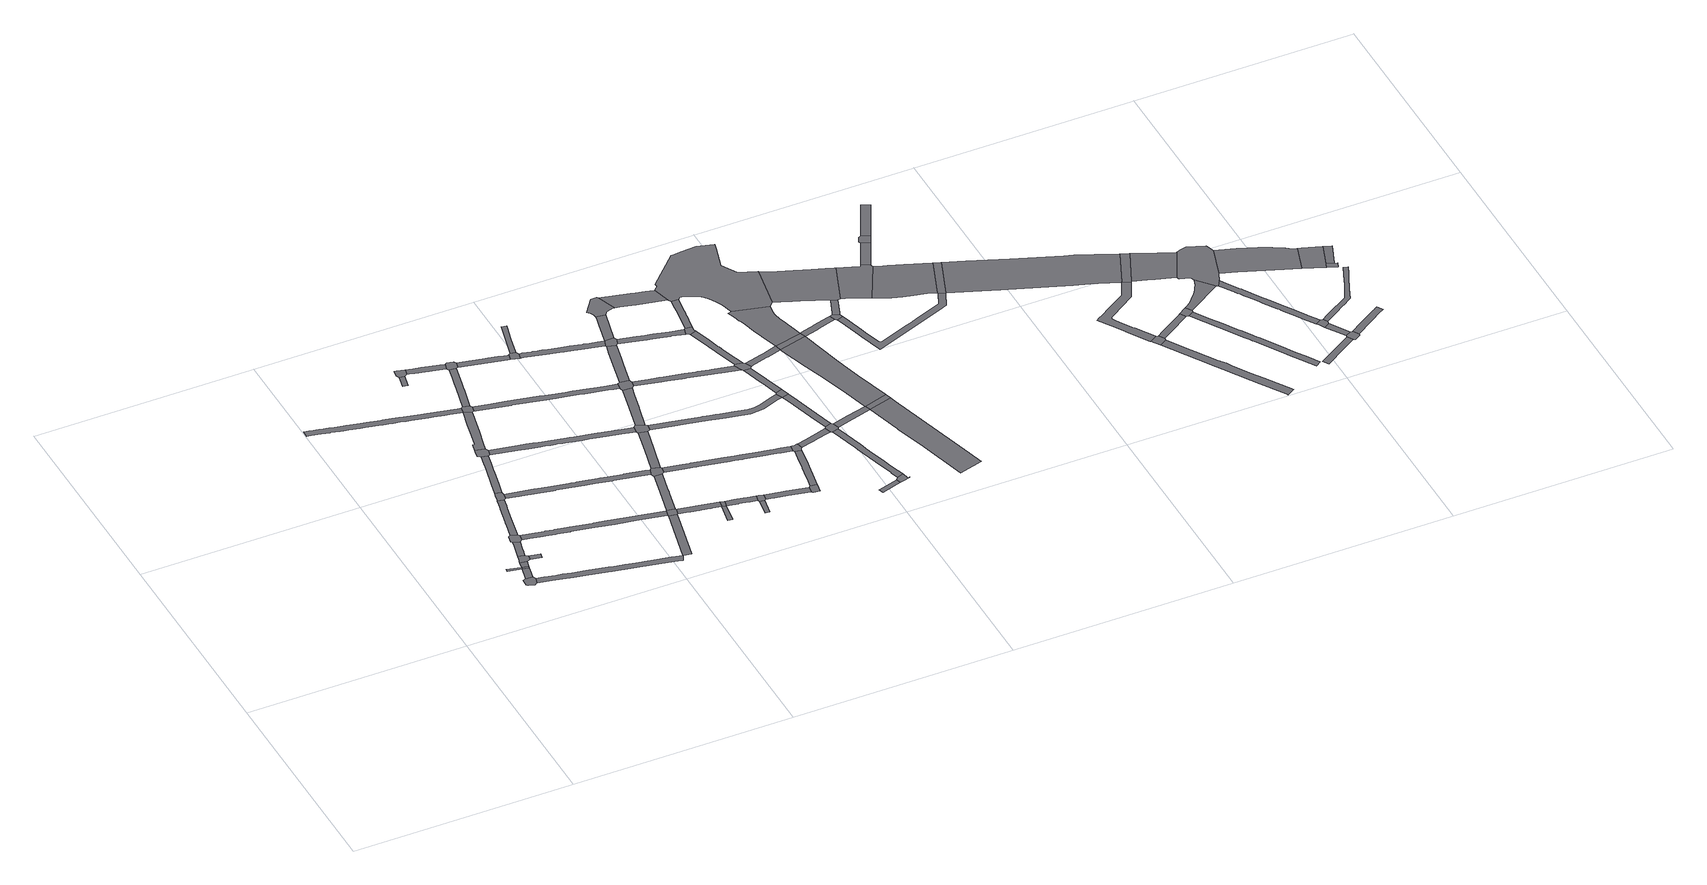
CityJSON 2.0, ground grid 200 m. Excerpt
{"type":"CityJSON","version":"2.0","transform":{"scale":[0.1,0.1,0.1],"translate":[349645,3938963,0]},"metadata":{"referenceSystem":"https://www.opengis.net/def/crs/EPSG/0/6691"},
"CityObjects":{
"road1":{"type":"Road","geometry":[{"type":"MultiSurface","lod":"1","boundaries":[[[0,1,2,3,4,5,6,7,8]]]}]},
"road2":{"type":"Road","geometry":[{"type":"MultiSurface","lod":"1","boundaries":[[[9,10,11,12]]]}]},
"road3":{"type":"Road","attributes":{"RoadStructureAttribute.sectionType":"1"},"geometry":[{"type":"MultiSurface","lod":"1","boundaries":[[[7,13,14,15,12,16,8]]]}]},
"road4":{"type":"Road","geometry":[{"type":"MultiSurface","lod":"1","boundaries":[[[12,15,17,9]]]}]},
"road5":{"type":"Road","attributes":{"RoadStructureAttribute.sectionType":"1"},"geometry":[{"type":"MultiSurface","lod":"1","boundaries":[[[17,18,19,9]]]}]},
"road6":{"type":"Road","geometry":[{"type":"MultiSurface","lod":"1","boundaries":[[[20,21,22,23,24,19,18,25,26]]]}]},
"road7":{"type":"Road","attributes":{"RoadStructureAttribute.sectionType":"1"},"geometry":[{"type":"MultiSurface","lod":"1","boundaries":[[[27,28,21,20,29,30,31]]]}]},
"road8":{"type":"Road","geometry":[{"type":"MultiSurface","lod":"1","boundaries":[[[25,32,33,34,26]]]}]},
"road9":{"type":"Road","geometry":[{"type":"MultiSurface","lod":"1","boundaries":[[[35,36,37,38,39,40,41,27,31]]]}]},
"road10":{"type":"Road","attributes":{"RoadStructureAttribute.sectionType":"1"},"geometry":[{"type":"MultiSurface","lod":"1","boundaries":[[[42,43,44,45,46,47,48,39,38,49,50,51,52,53,54,55,56]]]}]},
"road11":{"type":"Road","attributes":{"RoadStructureAttribute.sectionType":"1"},"geometry":[{"type":"MultiSurface","lod":"1","boundaries":[[[57,58,59,60,61,62,63,64,65,66,67,68,69,70,71,72,73,74,75,76,77,78,79,80,81,82,83,84,85,86,87,88,89,90,91,92,93,94,95,96,97,98,99,100,101,102,103,104,105,106,107,108,109,110,111]]]}]},
"road12":{"type":"Road","geometry":[{"type":"MultiSurface","lod":"1","boundaries":[[[112,113,114,115,116,117,118,56,55]]]}]},
"road13":{"type":"Road","attributes":{"RoadStructureAttribute.sectionType":"1"},"geometry":[{"type":"MultiSurface","lod":"1","boundaries":[[[119,120,121,122,123,124,125,126,127,128,129,130,131,132,133,134,135,136,137,138,139,140,141,142,143,144,145,146,147,148,149,150,151,152,153,154,155,156,157,158,6,5]]]}]},
"road14":{"type":"Road","attributes":{"RoadStructureAttribute.sectionType":"1"},"geometry":[{"type":"MultiSurface","lod":"1","boundaries":[[[159,160,161,162,115,114,163,164,165,166,167,168]]]}]},
"road15":{"type":"Road","geometry":[{"type":"MultiSurface","lod":"1","boundaries":[[[167,169,170,171,172,173,174,175,176,168]]]}]},
"road16":{"type":"Road","attributes":{"RoadStructureAttribute.sectionType":"1"},"geometry":[{"type":"MultiSurface","lod":"1","boundaries":[[[35,177,178,179,180,181,182,183,184,185,186,187,188,189,190,191,192,193,194,195,196,197,198,199,200,201,202,203,204,205,36]]]}]},
"road17":{"type":"Road","attributes":{"RoadStructureAttribute.sectionType":"1"},"geometry":[{"type":"MultiSurface","lod":"1","boundaries":[[[172,206,207,208,209,210,111,211,212,213,214,173]]]}]},
"road18":{"type":"Road","attributes":{"RoadStructureAttribute.sectionType":"1"},"geometry":[{"type":"MultiSurface","lod":"1","boundaries":[[[215,216,217,218,219]]]}]},
"road19":{"type":"Road","geometry":[{"type":"MultiSurface","lod":"1","boundaries":[[[220,219,218,221,222,223,224]]]}]},
"road20":{"type":"Road","geometry":[{"type":"MultiSurface","lod":"1","boundaries":[[[210,225,226,227,228,57,111]]]}]},
"road21":{"type":"Road","attributes":{"RoadStructureAttribute.sectionType":"1"},"geometry":[{"type":"MultiSurface","lod":"1","boundaries":[[[229,230,231,232,233,234,235,236,237,238,239,240,241,242,243,244,245,246,247,113,112,248,249,250,251,252,253,254,255,256,257,258,259,260,261,262,263]]]}]},
"road22":{"type":"Road","attributes":{"RoadStructureAttribute.sectionType":"1"},"geometry":[{"type":"MultiSurface","lod":"1","boundaries":[[[264,265,266,267,268,269,270,271,272,273,274,275,222,221]]]}]},
"road23":{"type":"Road","attributes":{"RoadStructureAttribute.sectionType":"1"},"geometry":[{"type":"MultiSurface","lod":"1","boundaries":[[[227,276,277,278,279,280,281,282,283,284,228]]]}]},
"road24":{"type":"Road","attributes":{"function":"3","RoadStructureAttribute.sectionType":"1"},"geometry":[{"type":"MultiSurface","lod":"1","boundaries":[[[285,286,287,288,289,290,135]]]}]},
"road25":{"type":"Road","geometry":[{"type":"MultiSurface","lod":"1","boundaries":[[[280,279,291,292,293,294,271,270]]]}]},
"road26":{"type":"Road","attributes":{"RoadStructureAttribute.sectionType":"1"},"geometry":[{"type":"MultiSurface","lod":"1","boundaries":[[[295,296,297,298,299,300,301,302,303,304,305,306,307,308,171,170,309,310,311,312,313,314,315,316,317,318,319,320,321,322,323,324,325,326,327]]]}]},
"road27":{"type":"Road","geometry":[{"type":"MultiSurface","lod":"1","boundaries":[[[328,329,193,192,289,288,330,331]]]}]},
"road28":{"type":"Road","attributes":{"function":"3","RoadStructureAttribute.sectionType":"1"},"geometry":[{"type":"MultiSurface","lod":"1","boundaries":[[[332,329,328,333,334,335,336,337,338,339]]]}]},
"road29":{"type":"Road","attributes":{"RoadStructureAttribute.sectionType":"1"},"geometry":[{"type":"MultiSurface","lod":"1","boundaries":[[[340,341,342,343,344,345,292,291,346,347,348]]]}]},
"road30":{"type":"Road","attributes":{"RoadStructureAttribute.sectionType":"1"},"geometry":[{"type":"MultiSurface","lod":"1","boundaries":[[[330,349,350,351,352,353,354,355,356,357,358,359,360,361,331]]]}]},
"road31":{"type":"Road","attributes":{"RoadStructureAttribute.sectionType":"1"},"geometry":[{"type":"MultiSurface","lod":"1","boundaries":[[[362,363,364,365,366,367,368,369,370,371,372,373,374,375,376,377,378,379,380,381,382,383,384,385,386,387,226,225]]]}]},
"road32":{"type":"Road","geometry":[{"type":"MultiSurface","lod":"1","boundaries":[[[388,229,263,339,338,389,390,391,392]]]}]},
"road33":{"type":"Road","attributes":{"RoadStructureAttribute.sectionType":"1"},"geometry":[{"type":"MultiSurface","lod":"1","boundaries":[[[393,394,395,357]]]}]},
"road34":{"type":"Road","geometry":[{"type":"MultiSurface","lod":"1","boundaries":[[[358,357,395,396]]]}]},
"road35":{"type":"Road","attributes":{"function":"3","RoadStructureAttribute.sectionType":"1"},"geometry":[{"type":"MultiSurface","lod":"1","boundaries":[[[397,398,399,400,388,392]]]}]},
"road36":{"type":"Road","geometry":[{"type":"MultiSurface","lod":"1","boundaries":[[[347,401,402,403,404,348]]]}]},
"road37":{"type":"Road","attributes":{"RoadStructureAttribute.sectionType":"1"},"geometry":[{"type":"MultiSurface","lod":"1","boundaries":[[[395,405,406,407,408,409,410,411,412,413,414,415,416,396]]]}]},
"road38":{"type":"Road","attributes":{"RoadStructureAttribute.sectionType":"1"},"geometry":[{"type":"MultiSurface","lod":"1","boundaries":[[[417,418,404,403,419,420,421,422]]]}]},
"road39":{"type":"Road","geometry":[{"type":"MultiSurface","lod":"1","boundaries":[[[423,295,327,399,398,424,425,426]]]}]},
"road40":{"type":"Road","attributes":{"RoadStructureAttribute.sectionType":"1"},"geometry":[{"type":"MultiSurface","lod":"1","boundaries":[[[427,428,429,430]]]}]},
"road41":{"type":"Road","geometry":[{"type":"MultiSurface","lod":"1","boundaries":[[[429,431,432,433,434,435,413,412,430]]]}]},
"road42":{"type":"Road","attributes":{"function":"3","RoadStructureAttribute.sectionType":"1"},"geometry":[{"type":"MultiSurface","lod":"1","boundaries":[[[436,437,438,439,440,441,442,443,444,423,426]]]}]},
"road43":{"type":"Road","attributes":{"RoadStructureAttribute.sectionType":"1"},"geometry":[{"type":"MultiSurface","lod":"1","boundaries":[[[445,446,447,448,449,450,451,452,453,454,455,456,457,458,459,460,461,462,463,402,401,464,465,466,467,468,469,470,471,472,473,474,475,476]]]}]},
"road44":{"type":"Road","attributes":{"RoadStructureAttribute.sectionType":"1"},"geometry":[{"type":"MultiSurface","lod":"1","boundaries":[[[477,478,479,480,481,482,483,484,485,486,487,488,489,490,391,390,491,492,493,494,495,496,497,498,499,500,501,502,503,504,505]]]}]},
"road45":{"type":"Road","geometry":[{"type":"MultiSurface","lod":"1","boundaries":[[[442,441,506,507,508,509,375,374]]]}]},
"road46":{"type":"Road","attributes":{"RoadStructureAttribute.sectionType":"1"},"geometry":[{"type":"MultiSurface","lod":"1","boundaries":[[[510,511,512,433,432,513,514,515,516,517,518]]]}]},
"road47":{"type":"Road","attributes":{"function":"3","RoadStructureAttribute.sectionType":"1"},"geometry":[{"type":"MultiSurface","lod":"1","boundaries":[[[519,520,509,508,521,522,523,524,525,526]]]}]},
"road48":{"type":"Road","geometry":[{"type":"MultiSurface","lod":"1","boundaries":[[[527,528,529,530,531,532,510,518]]]}]},
"road49":{"type":"Road","geometry":[{"type":"MultiSurface","lod":"1","boundaries":[[[525,533,534,535,445,476,526]]]}]},
"road50":{"type":"Road","attributes":{"RoadStructureAttribute.sectionType":"1"},"geometry":[{"type":"MultiSurface","lod":"1","boundaries":[[[536,537,538,539,540,541,542,543,544,545,546,547,548,425,424,549,550,551,552,553,554,555,556,557,558,559,560,561]]]}]},
"road51":{"type":"Road","attributes":{"RoadStructureAttribute.sectionType":"1"},"geometry":[{"type":"MultiSurface","lod":"1","boundaries":[[[562,563,564,565,566,567,568,569,570,571,572,573,574,532,531]]]}]},
"road52":{"type":"Road","attributes":{"function":"3","RoadStructureAttribute.sectionType":"1"},"geometry":[{"type":"MultiSurface","lod":"1","boundaries":[[[575,576,577,445,535,578,579,580]]]}]},
"road53":{"type":"Road","attributes":{"RoadStructureAttribute.sectionType":"1"},"geometry":[{"type":"MultiSurface","lod":"1","boundaries":[[[581,582,583,584,585,586,587,588,589,590,591,592,593,594,595,596,597,598,599,600,601,602,507,506]]]}]},
"road54":{"type":"Road","geometry":[{"type":"MultiSurface","lod":"1","boundaries":[[[603,604,477,505,568,567,605,606,607]]]}]},
"road55":{"type":"Road","geometry":[{"type":"MultiSurface","lod":"1","boundaries":[[[608,609,610,611,612,613,580,579,614,615,616,617,618]]]}]},
"road56":{"type":"Road","attributes":{"RoadStructureAttribute.sectionType":"1"},"geometry":[{"type":"MultiSurface","lod":"1","boundaries":[[[533,619,620,621,622,623,624,625,626,627,628,629,630,631,534]]]}]},
"road57":{"type":"Road","attributes":{"RoadStructureAttribute.sectionType":"1"},"geometry":[{"type":"MultiSurface","lod":"1","boundaries":[[[606,632,633,634,635,636,637,638,639,640,607]]]}]},
"road58":{"type":"Road","attributes":{"RoadStructureAttribute.sectionType":"1"},"geometry":[{"type":"MultiSurface","lod":"1","boundaries":[[[641,642,643,644]]]}]},
"road59":{"type":"Road","attributes":{"function":"3","RoadStructureAttribute.sectionType":"1"},"geometry":[{"type":"MultiSurface","lod":"1","boundaries":[[[645,646,647,648,649,650,651,652,653,608,618]]]}]},
"road60":{"type":"Road","geometry":[{"type":"MultiSurface","lod":"1","boundaries":[[[654,655,656,657,658,659,641,644,660,661,662,663]]]}]},
"road61":{"type":"Road","geometry":[{"type":"MultiSurface","lod":"1","boundaries":[[[664,665,666,626,625,667,668,669]]]}]},
"road62":{"type":"Road","attributes":{"RoadStructureAttribute.sectionType":"1"},"geometry":[{"type":"MultiSurface","lod":"1","boundaries":[[[670,671,672,673,674,675,676,677,678,679,659,658,680,681,682,683,684,685,686,687,688,689,690,691,692,693,694]]]}]},
"road63":{"type":"Road","geometry":[{"type":"MultiSurface","lod":"1","boundaries":[[[693,695,696,697,698,638,637,694]]]}]},
"road64":{"type":"Road","geometry":[{"type":"MultiSurface","lod":"1","boundaries":[[[560,699,700,701,702,561]]]}]},
"road65":{"type":"Road","attributes":{"RoadStructureAttribute.sectionType":"1"},"geometry":[{"type":"MultiSurface","lod":"1","boundaries":[[[560,703,704,698,697,705,706,707,708,699]]]}]},
"road66":{"type":"Road","geometry":[{"type":"MultiSurface","lod":"1","boundaries":[[[590,589,709,710,711,712,713,714]]]}]},
"road67":{"type":"Road","attributes":{"RoadStructureAttribute.sectionType":"1"},"geometry":[{"type":"MultiSurface","lod":"1","boundaries":[[[701,715,716,710,709,717,718,719,702]]]}]},
"road68":{"type":"Road","attributes":{"RoadStructureAttribute.sectionType":"1"},"geometry":[{"type":"MultiSurface","lod":"1","boundaries":[[[668,720,721,714,713,722,723,724,725,726,727,728,729,730,731,669]]]}]},
"road69":{"type":"Road","geometry":[{"type":"MultiSurface","lod":"1","boundaries":[[[732,733,734,735,736,666,665,737,738,739,740,741,742,743,744,745,746,747]]]}]},
"road70":{"type":"Road","attributes":{"RoadStructureAttribute.sectionType":"1"},"geometry":[{"type":"MultiSurface","lod":"1","boundaries":[[[748,749,750,751,712,711,752,753,754,755,756]]]}]},
"road71":{"type":"Road","attributes":{"RoadStructureAttribute.sectionType":"1"},"geometry":[{"type":"MultiSurface","lod":"1","boundaries":[[[757,758,696,695,759,760]]]}]},
"road72":{"type":"Road","attributes":{"function":"2","RoadStructureAttribute.sectionType":"1"},"geometry":[{"type":"MultiSurface","lod":"1","boundaries":[[[761,762,763,757,764,765,766,767,768,756]]]}]},
"road73":{"type":"Road","attributes":{"function":"2","RoadStructureAttribute.sectionType":"1"},"geometry":[{"type":"MultiSurface","lod":"1","boundaries":[[[769,770,771,772,773,774,775,760,776,777,778,779]]]}]},
"road74":{"type":"Road","geometry":[{"type":"MultiSurface","lod":"1","boundaries":[[[775,764,757,760]]]}]},
"road75":{"type":"Road","attributes":{"function":"2","RoadStructureAttribute.sectionType":"1"},"geometry":[{"type":"MultiSurface","lod":"1","boundaries":[[[780,781,782,783,784,785,786,787,788,789,790,791,792,793,794,795,796,797,748]]]}]},
"road76":{"type":"Road","geometry":[{"type":"MultiSurface","lod":"1","boundaries":[[[768,780,748,756]]]}]},
"road77":{"type":"Road","geometry":[{"type":"MultiSurface","lod":"1","boundaries":[[[798,799,800,801,802,803,804,805,806,650,649,732,747,807,808,809,810,811,812,813,814,815,816,817,818,789,788,819,820,821,822,823,824]]]}]},
"road78":{"type":"Road","attributes":{"RoadStructureAttribute.sectionType":"1"},"geometry":[{"type":"MultiSurface","lod":"1","boundaries":[[[768,825,826,827,828,829,830,831,832,780]]]}]},
"road79":{"type":"Road","geometry":[{"type":"MultiSurface","lod":"1","boundaries":[[[828,827,833,834,835,836,837]]]}]},
"road80":{"type":"Road","attributes":{"RoadStructureAttribute.sectionType":"1"},"geometry":[{"type":"MultiSurface","lod":"1","boundaries":[[[838,839,837,836,840,841]]]}]},
"road81":{"type":"Road","attributes":{"function":"2"},"geometry":[{"type":"MultiSurface","lod":"1","boundaries":[[[842,843,844,845,846,847,848,849,850,851,820,819,852,853,854,855,838,841]]]}]},
"road82":{"type":"Road","attributes":{"RoadStructureAttribute.sectionType":"1"},"geometry":[{"type":"MultiSurface","lod":"1","boundaries":[[[856,857,858,859,860,861,862,863,864,865,866,867,868,869,870,871,834,833,872,873,874,875,876,877,878,879,880,881,882,883,884]]]}]},
"road83":{"type":"Road","geometry":[{"type":"MultiSurface","lod":"1","boundaries":[[[885,886,887,888,843,842,889,890,891,892,893,894,895,896]]]}]},
"road84":{"type":"Road","attributes":{"function":"2","RoadStructureAttribute.sectionType":"1"},"geometry":[{"type":"MultiSurface","lod":"1","boundaries":[[[895,897,898,899,900,901,902,903,904,905,906,907,908,909,910,911,896]]]}]},
"road85":{"type":"Road","attributes":{"RoadStructureAttribute.sectionType":"1"},"geometry":[{"type":"MultiSurface","lod":"1","boundaries":[[[912,913,914,886,885,915,916,917]]]}]},
"road86":{"type":"Road","geometry":[{"type":"MultiSurface","lod":"1","boundaries":[[[918,919,920,921,922,912,917]]]}]},
"road87":{"type":"Road","geometry":[{"type":"MultiSurface","lod":"1","boundaries":[[[906,905,884,883,923,924]]]}]},
"road88":{"type":"Road","attributes":{"RoadStructureAttribute.sectionType":"1"},"geometry":[{"type":"MultiSurface","lod":"1","boundaries":[[[925,926,927,928,929,919,918,930,931,932]]]}]},
"road89":{"type":"Road","attributes":{"function":"2","RoadStructureAttribute.sectionType":"1"},"geometry":[{"type":"MultiSurface","lod":"1","boundaries":[[[923,933,934,935,936,937,938,939,940,941,942,943,944,945,946,947,948,949,924]]]}]},
"road90":{"type":"Road","geometry":[{"type":"MultiSurface","lod":"1","boundaries":[[[950,951,952,953,954,955]]]}]},
"road91":{"type":"Road","attributes":{"RoadStructureAttribute.sectionType":"1"},"geometry":[{"type":"MultiSurface","lod":"1","boundaries":[[[956,957,958,959,960,961,962,963,964,965,966,967,968,950,955,969,970,971,972,973,974,975,976,977,978,979,980,981,982,983,941]]]}]},
"road92":{"type":"Road","attributes":{"RoadStructureAttribute.sectionType":"1"},"geometry":[{"type":"MultiSurface","lod":"1","boundaries":[[[984,985,986,987,988,989,990,991,992,993,994,952,951,995,996,997,998,999,1000,1001]]]}]},
"road93":{"type":"Road","attributes":{"RoadStructureAttribute.sectionType":"1"},"geometry":[{"type":"MultiSurface","lod":"1","boundaries":[[[1002,1003,1004,1005,954,953,1006,1007,1008,1009]]]}]},
"road94":{"type":"Road","geometry":[{"type":"MultiSurface","lod":"1","boundaries":[[[1010,1011,1012,1013,1002,1009,1014]]]}]},
"road95":{"type":"Road","geometry":[{"type":"MultiSurface","lod":"1","boundaries":[[[983,1015,1016,942,941]]]}]},
"road96":{"type":"Road","attributes":{"RoadStructureAttribute.sectionType":"1"},"geometry":[{"type":"MultiSurface","lod":"1","boundaries":[[[1017,1018,1019,1020,1021,1022,1023,1024,1025,1026,1027,1028,1029,1030,1031,1032,1033,1034,1035,1036,1037,1010,1014]]]}]},
"road97":{"type":"Road","attributes":{"function":"2","RoadStructureAttribute.sectionType":"1"},"geometry":[{"type":"MultiSurface","lod":"1","boundaries":[[[1038,1039,1016,1015,1040,1041,1042,1043]]]}]},
"road98":{"type":"Road","geometry":[{"type":"MultiSurface","lod":"1","boundaries":[[[1011,1044,1045,1046,1047,1048,1049,1050,1051,1052,1053,1054,1055,1056,1057,1058,1012]]]}]},
"road99":{"type":"Road","geometry":[{"type":"MultiSurface","lod":"1","boundaries":[[[1059,1060,1049,1048,1061,1062,1063,1064,1065,1066,1067,1068,1038,1043]]]}]},
"road100":{"type":"Road","attributes":{"RoadStructureAttribute.sectionType":"1"},"geometry":[{"type":"MultiSurface","lod":"1","boundaries":[[[1069,1070,1071,1072,1073,1074,1075,1076,1077,1078,1079,1080]]]}]},
"road101":{"type":"Road","attributes":{"RoadStructureAttribute.sectionType":"1"},"geometry":[{"type":"MultiSurface","lod":"1","boundaries":[[[1061,1081,1082,1083,1084,1085,1086,1087,1088,1089,1090,1091,1092,1093,1094,1095,1096,1097,1098,1099,1100,1101,1102,1103,1104,1105,1106,1107,1108,1109,1110,1062]]]}]},
"road102":{"type":"Road","geometry":[{"type":"MultiSurface","lod":"1","boundaries":[[[1111,1112,1098,1097,1113,1114,1115]]]}]},
"road103":{"type":"Road","attributes":{"RoadStructureAttribute.sectionType":"1"},"geometry":[{"type":"MultiSurface","lod":"1","boundaries":[[[1114,1116,1117,1118,1119,1115]]]}]},
"road104":{"type":"Road","geometry":[{"type":"MultiSurface","lod":"1","boundaries":[[[1120,1121,1122,1123,1119,1118,1069,1080]]]}]},
"road105":{"type":"Road","attributes":{"function":"2","RoadStructureAttribute.sectionType":"1"},"geometry":[{"type":"MultiSurface","lod":"1","boundaries":[[[1124,1125,1126,1127,1128,1064,1063,1129,1130,1131,1132]]]}]},
"road106":{"type":"Road","attributes":{"RoadStructureAttribute.sectionType":"1"},"geometry":[{"type":"MultiSurface","lod":"1","boundaries":[[[1133,1134,1135,1136,1137,1138,1139,1140,1141,1123,1122,1142,1143,1144,1145]]]}]},
"road107":{"type":"Road","attributes":{"RoadStructureAttribute.sectionType":"1"},"geometry":[{"type":"MultiSurface","lod":"1","boundaries":[[[1146,1147,1148,1149,1150,1151,1152,1153,1154,1155,1156,1112,1111,1157,1158,1159,1160,1161,1162,1163,1164,1165,1166,1167,1168,1169,1170]]]}]},
"road108":{"type":"Road","geometry":[{"type":"MultiSurface","lod":"1","boundaries":[[[1171,1172,1173,1174,1132,1131,1175,1176,1177]]]}]},
"road109":{"type":"Road","attributes":{"RoadStructureAttribute.sectionType":"1"},"geometry":[{"type":"MultiSurface","lod":"1","boundaries":[[[1176,1175,1178,1179,1180]]]}]},
"road110":{"type":"Road","attributes":{"function":"2","RoadStructureAttribute.sectionType":"1"},"geometry":[{"type":"MultiSurface","lod":"1","boundaries":[[[1181,1182,1171,1177]]]}]}
},
"vertices":[
[786,566,0],[785,504,0],[794,490,0],[794,489,0],[849,473,0],[871,486,0],[891,544,0],[875,570,0],[814,576,0],
[849,726,0],[724,752,0],[719,728,0],[844,702,0],
[900,675,0],[900,677,0],[902,688,0],[815,577,0],
[908,712,0],
[922,772,0],[862,782,0],
[941,855,0],[883,868,0],[871,816,0],[869,811,0],[867,803,0],[958,789,0],[960,833,0],
[925,1047,0],[914,1001,0],[956,917,0],[957,924,0],[982,1029,0],
[1056,769,0],[1057,773,0],[1066,812,0],
[1007,1045,0],[1015,1105,0],[1004,1121,0],[1003,1122,0],[945,1136,0],[926,1124,0],[914,1064,0],
[1030,1508,0],[1026,1491,0],[1024,1484,0],[986,1317,0],[983,1304,0],[979,1285,0],[978,1280,0],[1006,1132,0],[1036,1265,0],[1049,1328,0],[1080,1466,0],[1080,1469,0],[1086,1495,0],[1104,1575,0],[1048,1588,0],
[1309,2802,0],[1298,2805,0],[1278,2809,0],[1027,2864,0],[977,2875,0],[805,2913,0],[798,2915,0],[740,2927,0],[661,2944,0],[654,2946,0],[651,2947,0],[531,2973,0],[530,2974,0],[480,2985,0],[395,3003,0],[361,3010,0],[318,3020,0],[241,3036,0],[232,3039,0],[229,3039,0],[224,3041,0],[152,3057,0],[142,3059,0],[71,3074,0],[60,3077,0],[13,3086,0],[10,3026,0],[48,3017,0],[129,3000,0],[204,2983,0],[210,2982,0],[288,2965,0],[296,2963,0],[314,2959,0],[334,2955,0],[355,2950,0],[356,2950,0],[449,2929,0],[492,2920,0],[633,2889,0],[634,2889,0],[638,2888,0],[709,2872,0],[723,2869,0],[781,2857,0],[828,2846,0],[868,2838,0],[869,2838,0],[1012,2806,0],[1053,2798,0],[1056,2797,0],[1145,2778,0],[1186,2769,0],[1273,2750,0],[1296,2745,0],
[1123,1585,0],[1134,1644,0],[1130,1674,0],[1071,1687,0],[1064,1658,0],[1051,1602,0],[1051,1599,0],
[875,486,0],[1000,459,0],[1058,447,0],[1178,422,0],[1275,402,0],[1463,362,0],[1476,359,0],[1493,356,0],[1647,323,0],[1721,307,0],[1798,291,0],[1801,291,0],[1876,275,0],[2062,235,0],[2070,234,0],[2078,231,0],[2105,287,0],[2021,306,0],[2019,307,0],[2011,309,0],[1845,343,0],[1844,343,0],[1814,349,0],[1720,369,0],[1631,388,0],[1630,388,0],[1537,408,0],[1536,408,0],[1505,414,0],[1491,417,0],[1306,457,0],[1305,457,0],[1190,481,0],[1153,489,0],[1115,497,0],[1058,509,0],[1025,516,0],[970,527,0],[963,529,0],[960,529,0],
[1160,2075,0],[1142,1996,0],[1094,1787,0],[1082,1737,0],[1155,1786,0],[1191,1948,0],[1192,1952,0],[1213,2047,0],[1236,2145,0],[1179,2159,0],
[1247,2153,0],[1253,2156,0],[1266,2215,0],[1254,2238,0],[1167,2258,0],[1163,2238,0],[1150,2179,0],[1174,2174,0],
[1052,1036,0],[1073,1032,0],[1160,1016,0],[1256,997,0],[1259,997,0],[1290,990,0],[1301,988,0],[1355,978,0],[1412,967,0],[1415,967,0],[1611,929,0],[1643,923,0],[1782,896,0],[1959,862,0],[2192,817,0],[2219,812,0],[2233,870,0],[1980,920,0],[1905,935,0],[1724,969,0],[1656,982,0],[1632,987,0],[1623,988,0],[1434,1025,0],[1387,1034,0],[1307,1049,0],[1301,1050,0],[1230,1064,0],[1225,1065,0],
[1271,2313,0],[1309,2472,0],[1329,2559,0],[1349,2647,0],[1365,2713,0],[1259,2588,0],[1236,2487,0],[1199,2330,0],[1185,2334,0],
[1002,3268,0],[1046,3262,0],[1051,3283,0],[1069,3375,0],[1024,3385,0],
[1010,3412,0],[1098,3392,0],[1112,3452,0],[1044,3468,0],[1023,3472,0],
[1383,2724,0],[1398,2781,0],[1385,2799,0],[1326,2813,0],
[2349,1409,0],[2319,1415,0],[2308,1417,0],[2130,1452,0],[2127,1452,0],[2021,1473,0],[1973,1483,0],[1970,1483,0],[1935,1490,0],[1917,1493,0],[1790,1518,0],[1788,1518,0],[1740,1527,0],[1729,1529,0],[1692,1536,0],[1679,1539,0],[1526,1568,0],[1395,1593,0],[1385,1595,0],[1233,1564,0],[1282,1555,0],[1335,1544,0],[1382,1535,0],[1515,1509,0],[1539,1505,0],[1543,1504,0],[1727,1469,0],[1746,1466,0],[1748,1465,0],[1778,1459,0],[1867,1441,0],[2010,1414,0],[2013,1414,0],[2019,1413,0],[2325,1352,0],
[1144,3382,0],[1163,3378,0],[1196,3369,0],[1218,3364,0],[1280,3350,0],[1336,3338,0],[1421,3318,0],[1441,3375,0],[1399,3385,0],[1277,3414,0],[1245,3421,0],[1177,3436,0],
[1430,2993,0],[1441,3040,0],[1454,3095,0],[1496,3284,0],[1436,3292,0],[1414,3193,0],[1392,3096,0],[1389,3084,0],[1382,3053,0],
[2178,276,0],[2239,544,0],[2267,667,0],[2296,790,0],[2224,805,0],[2107,295,0],
[1513,3295,0],[1527,3354,0],[1516,3371,0],[1458,3386,0],
[2470,1963,0],[2425,1972,0],[2174,2024,0],[2172,2025,0],[1953,2071,0],[1941,2074,0],[1919,2078,0],[1868,2089,0],[1738,2117,0],[1683,2128,0],[1641,2137,0],[1584,2150,0],[1517,2162,0],[1418,2183,0],[1484,2109,0],[1573,2089,0],[1675,2068,0],[1711,2060,0],[1755,2051,0],[1796,2042,0],[1812,2039,0],[1843,2033,0],[1855,2030,0],[1899,2021,0],[1906,2019,0],[2019,1996,0],[2074,1986,0],[2162,1966,0],[2241,1949,0],[2294,1938,0],[2397,1916,0],[2403,1915,0],[2461,1903,0],
[2313,859,0],[2241,874,0],[2304,793,0],[2317,852,0],
[2294,1107,0],[2354,1048,0],[2364,1093,0],[2366,1103,0],[2378,1157,0],[2389,1207,0],[2413,1315,0],[2342,1319,0],
[1952,3257,0],[1892,3271,0],[1872,3276,0],[1790,3294,0],[1770,3298,0],[1663,3321,0],[1923,3202,0],[1946,3197,0],[1959,3255,0],
[2397,775,0],[2409,772,0],[2481,758,0],[2484,758,0],[2500,755,0],[2573,740,0],[2578,739,0],[2594,736,0],[2667,722,0],[2679,781,0],[2609,795,0],[2605,796,0],[2333,849,0],
[1403,2719,0],[1695,2659,0],[1699,2658,0],[1984,2598,0],[2058,2582,0],[2062,2582,0],[2155,2562,0],[2278,2536,0],[2290,2533,0],[2297,2532,0],[2491,2491,0],[2538,2480,0],[2588,2470,0],[2597,2526,0],[2511,2544,0],[2377,2573,0],[2371,2574,0],[2228,2605,0],[2227,2606,0],[2167,2618,0],[1997,2654,0],[1973,2660,0],[1954,2664,0],[1665,2725,0],[1553,2748,0],[1500,2759,0],
[2366,1418,0],[2433,1328,0],[2434,1329,0],[2445,1388,0],[2437,1403,0],
[2636,540,0],[2675,532,0],[2706,714,0],
[2718,774,0],
[2495,1643,0],[2549,1868,0],[2471,1880,0],[2421,1658,0],
[2025,3178,0],[2039,3237,0],[2024,3261,0],[1981,3272,0],
[2807,695,0],[2812,694,0],[2865,683,0],[2896,677,0],[2897,677,0],[2904,676,0],[2925,672,0],[2968,663,0],[2980,722,0],[2909,736,0],[2876,743,0],[2799,758,0],
[2060,3596,0],[2023,3447,0],[2067,3437,0],[2104,3585,0],[2108,3603,0],[2064,3614,0],
[2493,1981,0],[2571,1878,0],[2582,1937,0],[2566,1954,0],
[2950,492,0],[2990,485,0],[3017,641,0],[2978,647,0],
[3027,646,0],[3034,651,0],[3045,710,0],[3004,718,0],[2994,720,0],
[2567,1955,0],[2572,1977,0],[2612,2143,0],[2624,2193,0],[2660,2346,0],[2681,2432,0],[2598,2438,0],[2546,2210,0],[2496,1994,0],
[2746,3079,0],[2689,3091,0],[2623,3105,0],[2583,3114,0],[2572,3117,0],[2567,3118,0],[2460,3144,0],[2392,3159,0],[2388,3160,0],[2337,3171,0],[2311,3177,0],[2284,3183,0],[2239,3193,0],[2233,3194,0],[2175,3207,0],[2154,3211,0],[2148,3213,0],[2070,3230,0],[2060,3232,0],[2056,3171,0],[2239,3130,0],[2268,3123,0],[2347,3105,0],[2349,3105,0],[2387,3097,0],[2438,3083,0],[2494,3072,0],[2496,3071,0],[2584,3051,0],[2607,3046,0],[2609,3046,0],[2723,3021,0],
[3517,1180,0],[3432,1196,0],[3355,1211,0],[3345,1213,0],[3225,1236,0],[3117,1257,0],[3093,1262,0],[3051,1270,0],[2966,1287,0],[2790,1321,0],[2769,1325,0],[2684,1342,0],[2679,1343,0],[2620,1354,0],[2559,1304,0],[2607,1295,0],[2700,1277,0],[2708,1275,0],[2726,1272,0],[2779,1262,0],[2985,1222,0],[3026,1214,0],[3091,1201,0],[3105,1199,0],[3280,1165,0],[3323,1156,0],[3399,1142,0],[3409,1140,0],[3506,1121,0],
[2704,2445,0],[2712,2505,0],[2701,2528,0],[2620,2537,0],
[3422,636,0],[3231,673,0],[3188,682,0],[3097,638,0],[3106,637,0],[3218,614,0],[3245,609,0],[3248,609,0],[3409,577,0],
[2707,2919,0],[2671,2762,0],[2705,2547,0],[2751,2743,0],[2768,2819,0],[2805,2975,0],[2807,2985,0],[2727,3005,0],
[3422,561,0],[3482,551,0],[3486,588,0],[3487,591,0],[3495,638,0],[3438,649,0],
[2821,2997,0],[2844,3055,0],[2830,3080,0],
[3657,1826,0],[3525,1777,0],[3473,1767,0],[3412,1765,0],[3303,1787,0],[3209,1807,0],[3183,1812,0],[3145,1820,0],[3098,1830,0],[3038,1843,0],[3025,1845,0],[3024,1845,0],[2863,1878,0],[2780,1835,0],[2851,1819,0],[3054,1777,0],[3149,1758,0],[3205,1746,0],[3256,1735,0],[3407,1704,0],[3468,1707,0],[3482,1707,0],[3542,1719,0],[3692,1774,0],[3733,1786,0],[3704,1843,0],
[3503,684,0],[3520,775,0],[3538,878,0],[3542,898,0],[3545,914,0],[3576,1094,0],[3517,1105,0],[3510,1066,0],[3497,989,0],[3480,893,0],[3479,888,0],[3458,765,0],[3449,712,0],
[2813,3372,0],[2790,3271,0],[2766,3168,0],[2871,3252,0],[2901,3377,0],[2816,3395,0],
[2934,2395,0],[2980,2385,0],[3100,2359,0],[3127,2353,0],[3140,2351,0],[3312,2313,0],[3422,2290,0],[3427,2289,0],[3589,2253,0],[3556,2324,0],[3371,2363,0],[3354,2367,0],[3257,2387,0],[3245,2390,0],[3154,2409,0],[3149,2410,0],[3143,2412,0],[3126,2415,0],[2951,2452,0],[2948,2453,0],[2938,2455,0],[2852,2474,0],
[3543,1175,0],[3529,1178,0],[3579,1110,0],[3592,1126,0],[3576,1184,0],
[2941,3603,0],[2934,3616,0],[2879,3615,0],[2775,3476,0],[2800,3450,0],[2814,3422,0],[2919,3404,0],[2946,3421,0],[2980,3431,0],[2986,3431,0],[3007,3432,0],
[3062,2942,0],[3064,2942,0],[3131,2926,0],[3139,2924,0],[3257,2897,0],[3267,2895,0],[3380,2869,0],[3394,2928,0],[3276,2955,0],[3143,2985,0],[3119,2991,0],[3075,3001,0],[3006,3017,0],
[3708,1156,0],[3747,1169,0],[3763,1174,0],[3864,1201,0],[3884,1207,0],[3889,1208,0],[3872,1266,0],[3709,1219,0],[3592,1188,0],
[4107,406,0],[3920,355,0],[3937,312,0],[4119,365,0],
[3051,3423,0],[3148,3399,0],[3185,3390,0],[3418,3337,0],[3443,3331,0],[3402,3494,0],[3329,3511,0],[3218,3538,0],[3206,3540,0],
[4219,396,0],[4218,398,0],[4204,394,0],[4199,411,0],[4187,454,0],[4129,437,0],[4128,368,0],[4139,371,0],[4149,373,0],[4220,394,0],
[3464,2893,0],[3470,2933,0],[3410,2939,0],[3399,2865,0],[3413,2851,0],[3472,2869,0],
[3983,936,0],[3992,908,0],[4010,846,0],[4031,771,0],[4054,694,0],[4060,671,0],[4061,668,0],[4066,651,0],[4106,515,0],[4108,511,0],[4182,472,0],[4172,505,0],[4170,511,0],[4138,621,0],[4136,628,0],[4131,646,0],[4123,673,0],[4114,704,0],[4112,708,0],[4088,790,0],[4059,888,0],[4056,897,0],[4041,952,0],[3964,1216,0],[3910,1199,0],
[3973,1234,0],[3960,1293,0],[3942,1303,0],[3884,1285,0],
[3796,1804,0],[3779,1863,0],[3774,1879,0],[3714,1861,0],
[3750,1731,0],[3831,1461,0],[3913,1401,0],[3875,1535,0],[3811,1753,0],[3802,1784,0],
[3604,2239,0],[3667,2236,0],[3679,2259,0],[3653,2315,0],[3636,2326,0],[3569,2338,0],
[3719,2059,0],[3719,2061,0],[3665,2029,0],[3667,2022,0],[3702,1902,0],
[3449,2735,0],[3504,2555,0],[3614,2402,0],[3612,2408,0],[3562,2571,0],[3561,2574,0],[3553,2599,0],[3549,2613,0],[3534,2664,0],[3514,2732,0],[3513,2734,0],[3508,2750,0],
[3460,3304,0],[3455,3264,0],[3439,3134,0],[3430,3072,0],[3418,2995,0],[3473,2955,0],[3476,2977,0],[3476,2980,0],[3490,3071,0],[3491,3077,0],[3493,3088,0],[3499,3125,0],[3504,3167,0],[3510,3214,0],[3525,3296,0],[3526,3299,0],
[3976,2407,0],[3846,2368,0],[3818,2360,0],[3722,2333,0],[3722,2270,0],[3807,2295,0],[3835,2303,0],[3860,2310,0],[3988,2348,0],
[4292,1385,0],[4117,1336,0],[4134,1279,0],[4310,1328,0],
[4082,2058,0],[4131,1906,0],[4211,1658,0],[4509,1448,0],[4415,1773,0],[4380,1897,0],[4345,2032,0],[4246,2414,0],
[4834,326,0],[4794,464,0],[4742,641,0],[4574,1225,0],[4552,1300,0],[4540,1342,0],[4526,1390,0],[4403,1008,0],[4406,997,0],[4494,696,0],[4619,264,0],
[4228,2472,0],[4169,2687,0],[4158,2721,0],[4156,2728,0],[4156,2729,0],[4148,2772,0],[4148,2818,0],[4155,2865,0],[4160,2893,0],[3847,2969,0],[3813,2962,0],[3836,2889,0],[3852,2834,0],[3856,2822,0],[3871,2769,0],[3899,2667,0],[3899,2666,0],[3950,2496,0],
[4103,3819,0],[3957,3860,0],[3825,3849,0],[3823,3848,0],[3740,3843,0],[3723,3843,0],[3439,3563,0],[3441,3528,0],[3425,3514,0],[3547,3323,0],[3563,3322,0],[3587,3316,0],[3669,3277,0],[3709,3251,0],[3726,3231,0],[3733,3221,0],[3752,3197,0],[3789,3137,0],[3807,3103,0],[3820,3063,0],[3840,2993,0],[4196,2930,0],[4270,3344,0],[4107,3406,0],[4046,3518,0],[4028,3551,0],[4091,3759,0],
[4372,2451,0],[4396,2458,0],[4561,2507,0],[4544,2564,0],[4520,2557,0],[4380,2516,0],[4357,2510,0],[4267,2484,0],
[4579,2497,0],[4637,2514,0],[4627,2549,0],[4627,2551,0],[4571,2573,0],
[4638,2747,0],[4579,2594,0],[4634,2568,0],[4694,2726,0],
[4721,2732,0],[4860,3109,0],[4852,3112,0],[4782,3138,0],[4674,3177,0],[4611,3201,0],[4537,3228,0],[4414,3273,0],[4395,3280,0],[4392,3282,0],[4331,2882,0],[4353,2873,0],[4411,2849,0],[4641,2754,0],
[5417,2320,0],[5336,2290,0],[5287,2271,0],[5250,2257,0],[5187,2233,0],[5101,2201,0],[5055,2183,0],[4964,2149,0],[4958,2146,0],[4951,2144,0],[4853,2107,0],[4778,2079,0],[4760,2088,0],[4713,2249,0],[4699,2300,0],[4646,2483,0],[4590,2461,0],[4641,2283,0],[4660,2218,0],[4724,1994,0],[4822,2032,0],[4984,2092,0],[5076,2127,0],[5205,2176,0],[5320,2219,0],[5429,2261,0],[5462,2273,0],[5525,2420,0],[5469,2444,0],
[5133,3020,0],[5061,3054,0],[5057,3046,0],[5054,3038,0],[4759,2718,0],[4814,2698,0],[4867,2674,0],[4871,2672,0],[4878,2668,0],[4943,2635,0],[4956,2628,0],[5144,2995,0],
[5059,2576,0],[5073,2571,0],[5089,2565,0],[5104,2560,0],[5190,2529,0],[5277,2508,0],[5278,2508,0],[5389,2484,0],[5466,2453,0],[5605,2821,0],[5389,2903,0],[5387,2904,0],[5384,2905,0],[5256,2951,0],[5182,2978,0],
[5186,3311,0],[5167,3273,0],[5112,3160,0],[5135,3023,0],[5149,3051,0],[5258,3276,0],
[5298,3359,0],[5226,3394,0],[5222,3392,0],[5204,3384,0],[5178,3331,0],
[5528,2426,0],[5668,2797,0],
[5358,3666,0],[5344,3636,0],[5332,3612,0],[5286,3519,0],[5277,3499,0],[5466,3704,0],[5474,3721,0],[5402,3756,0],
[5805,2321,0],[5954,2265,0],[6008,2244,0],[6510,2060,0],[6644,2011,0],[6646,2010,0],[6706,1988,0],[6883,1923,0],[6886,1922,0],[7034,2262,0],[6845,2345,0],[6691,2407,0],[6651,2422,0],[6649,2423,0],[6613,2437,0],[6198,2592,0],[5859,2725,0],
[6765,1123,0],[6814,1046,0],[6882,1089,0],[6885,1111,0],[6852,1161,0],[6833,1166,0],
[6832,1807,0],[6813,1768,0],[6811,1767,0],[6681,1685,0],[6642,1661,0],[6640,1659,0],[6554,1604,0],[6516,1581,0],[6489,1564,0],[6563,1446,0],[6636,1328,0],[6638,1325,0],[6761,1129,0],[6829,1172,0],[6722,1337,0],[6716,1346,0],[6640,1468,0],[6638,1471,0],[6615,1507,0],[6605,1524,0],[6607,1532,0],[6610,1543,0],[6639,1562,0],[6641,1563,0],[6866,1708,0],[6872,1712,0],[6903,1776,0],[6957,1887,0],
[7542,51,0],[7386,294,0],[7351,351,0],[7324,394,0],[7221,557,0],[7194,602,0],[7167,642,0],[7162,649,0],[7151,665,0],[7031,852,0],[6978,936,0],[7079,629,0],[7084,622,0],[7137,541,0],[7283,309,0],[7307,271,0],[7464,24,0],[7474,8,0],
[7133,1343,0],[7116,1332,0],[7104,1324,0],[6908,1197,0],[6948,1151,0],[7001,1186,0],[7127,1267,0],[7167,1293,0],
[7239,1321,0],[7242,1339,0],[7205,1393,0],[7196,1387,0],[7188,1289,0],
[6962,1898,0],[7107,2230,0],
[7198,1273,0],[7343,1044,0],[7472,840,0],[7501,794,0],[7518,768,0],[7527,753,0],[7651,557,0],[7695,487,0],[7701,477,0],[7847,249,0],[7894,283,0],[7832,380,0],[7757,499,0],[7702,588,0],[7579,784,0],[7569,800,0],[7545,837,0],[7494,919,0],[7468,960,0],[7393,1077,0],[7323,1188,0],
[7461,2076,0],[7318,2139,0],[7128,1843,0],[7139,1840,0],[7149,1837,0],[7315,1780,0],
[7247,1342,0],[7400,1440,0],[7416,1450,0],[7510,1509,0],[7558,1540,0],[7433,1691,0],[7409,1627,0],[7387,1588,0],[7376,1568,0],[7375,1566,0],[7347,1527,0],[7300,1469,0],[7298,1468,0],[7262,1432,0],[7227,1408,0],
[7328,1754,0],[7418,1724,0],[7577,1535,0],[7614,1592,0],[7651,1677,0],[7737,1965,0],[7716,2047,0],[7563,2107,0],[7530,2097,0],[7500,2088,0],
[8233,475,0],[8209,459,0],[8075,377,0],[8074,376,0],[7963,306,0],[7916,275,0],[7950,225,0],[8007,262,0],[8084,310,0],[8108,325,0],[8241,409,0],[8265,423,0],
[7600,1499,0],[7626,1458,0],[7661,1404,0],[7665,1397,0],[7677,1378,0],[7689,1360,0],[7711,1326,0],[7734,1287,0],[7788,1203,0],[7808,1171,0],[7884,1051,0],[7892,1038,0],[7900,1025,0],[7988,887,0],[8007,857,0],[8013,848,0],[8082,738,0],[8133,770,0],[8076,860,0],[8064,881,0],[7979,1012,0],[7952,1056,0],[7939,1078,0],[7876,1177,0],[7840,1233,0],[7775,1336,0],[7730,1407,0],[7725,1415,0],[7712,1433,0],[7631,1563,0],
[8181,726,0],[8158,768,0],[8098,713,0],[8126,670,0],[8176,703,0],
[8167,604,0],[8174,593,0],[8237,494,0],[8288,526,0],
[8285,419,0],[8336,451,0],[8340,471,0],[8308,522,0],
[8332,1705,0],[8286,1742,0],[8188,1790,0],[8087,1840,0],[7925,1908,0],[7799,1628,0],[8153,1491,0],[8286,1439,0],[8370,1692,0],
[8624,723,0],[8598,706,0],[8587,699,0],[8583,697,0],[8526,661,0],[8520,657,0],[8468,625,0],[8461,619,0],[8408,586,0],[8491,567,0],[8520,585,0],[8607,641,0],[8657,672,0],
[8602,1305,0],[8534,1149,0],[8514,1101,0],[8497,1063,0],[8490,1049,0],[8437,941,0],[8429,936,0],[8374,903,0],[8302,861,0],[8292,856,0],[8213,804,0],[8276,788,0],[8281,791,0],[8379,855,0],[8394,864,0],[8447,899,0],[8458,907,0],[8474,917,0],[8524,1032,0],[8531,1048,0],[8549,1088,0],[8560,1114,0],[8577,1153,0],[8607,1219,0],[8638,1290,0],
[8567,1621,0],[8460,1660,0],[8410,1678,0],[8407,1680,0],[8474,1367,0],[8492,1414,0],[8493,1415,0],
[8481,1364,0],[8567,1331,0],[8586,1376,0],
[8561,1389,0],[8640,1595,0]
]}
